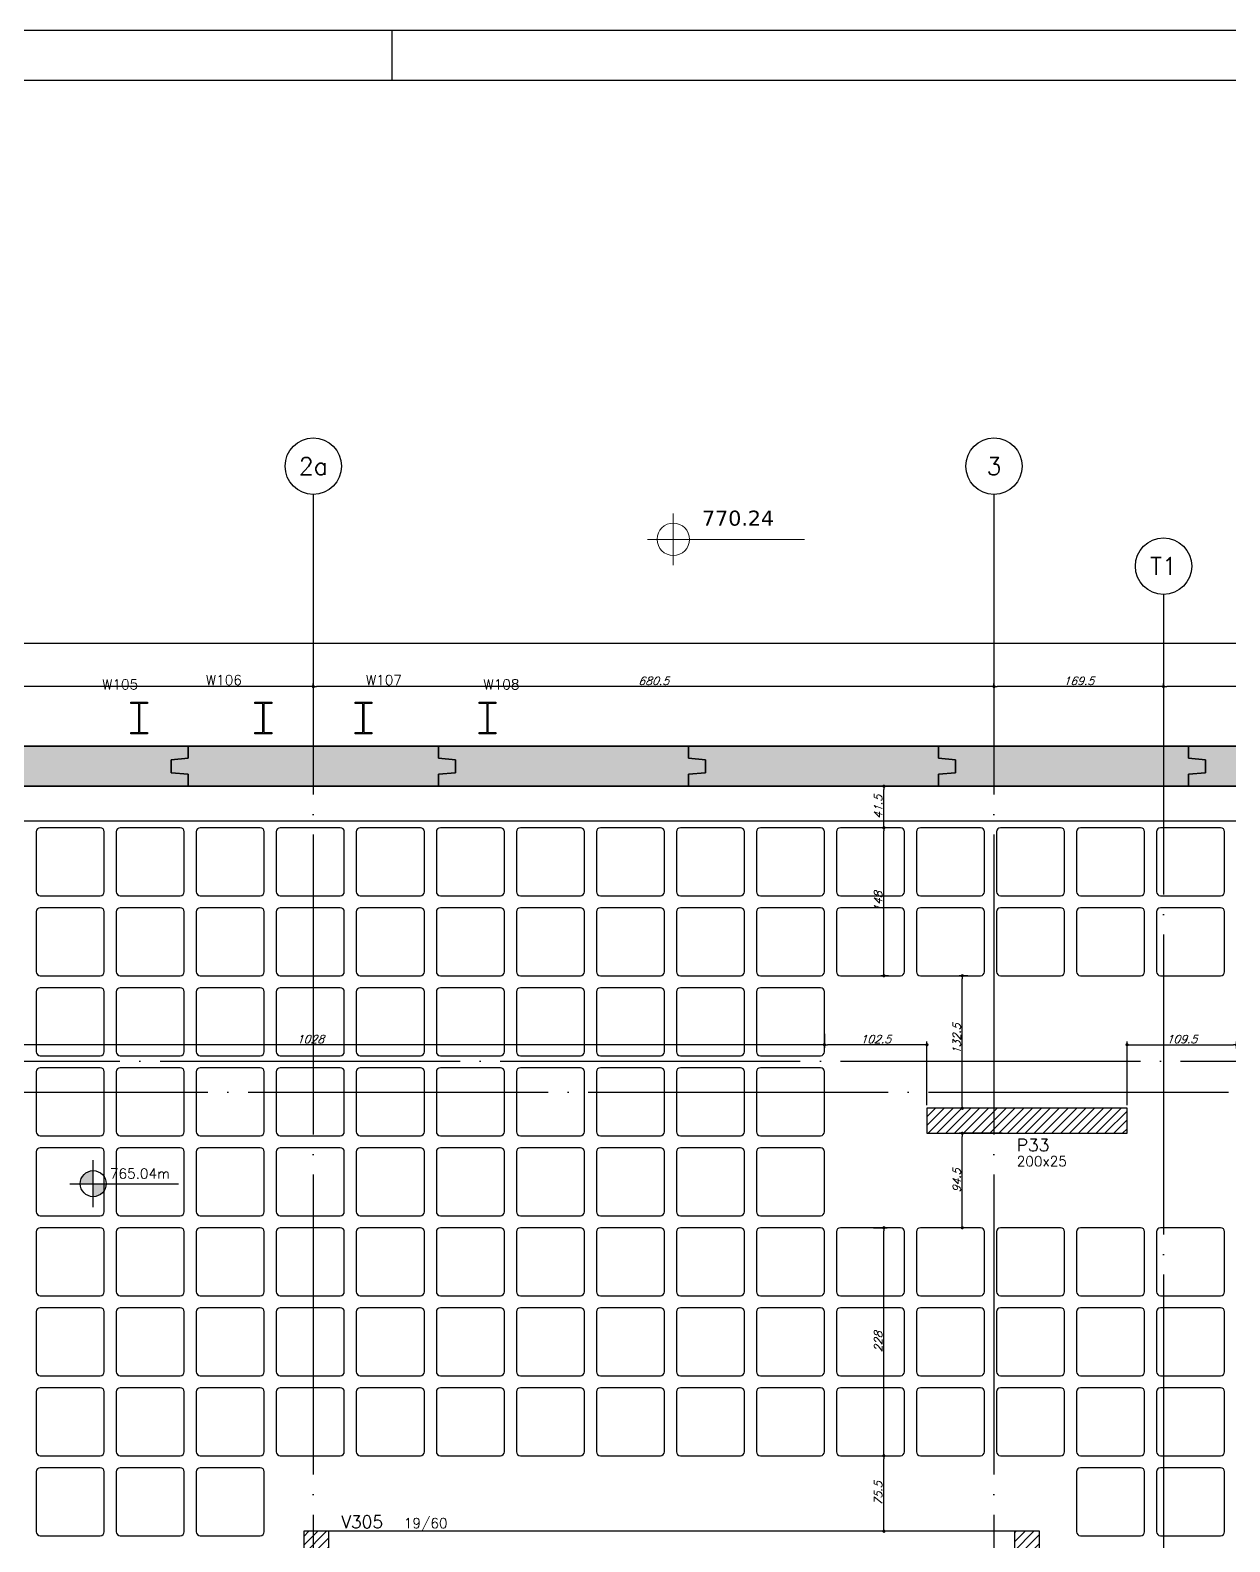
# Model space of a CAD drawing. Header units: millimetres. Extents: x -4107 to 5538, y -2094 to 2406.
# Drawn here: x -2223 to -1024, y 894 to 2406 of the extents above; entities that cross this region are included whole.
import ezdxf
from ezdxf.enums import TextEntityAlignment as Align

# ---------------------------------------------------------------- set-up
doc = ezdxf.new("R2010")
doc.units = ezdxf.units.MM
doc.header["$LTSCALE"] = 50
doc.linetypes.add('EIXO', pattern=[6.8, 6, -0.4, 0, -0.4])
for name, color, linetype in [('251', 5, 'Continuous'), ('F-COTAS', 106, 'Continuous'), ('F-CUBETA', 1, 'Continuous'), ('F-EIXO', 12, 'EIXO'), ('F-MARGEM', 1, 'Continuous'), ('F-NÍVEL-PLANTA', 2, 'Continuous'), ('F-PERFIL - W310x52', 4, 'Continuous'), ('F-PILARES-DIM', 172, 'Continuous'), ('F-PILARES-HACH', 174, 'Continuous'), ('F-PILARES-NOME', 170, 'Continuous'), ('F-PILARES-S', 170, 'Continuous'), ('F-SOLIDO-EST', 252, 'Continuous'), ('F-TEXTO', 6, 'Continuous'), ('F-VIGAS', 3, 'Continuous'), ('F-VIGAS-DIM', 2, 'Continuous'), ('F-VIGAS-NOME', 4, 'Continuous')]:
    doc.layers.add(name, color=color, linetype=linetype)
doc.layers.add('A-ANNO-NOTE', color=253, linetype='Continuous', lineweight=9)
doc.styles.add('CP-TEXT-INCL', font='simplex.shx', dxfattribs={"oblique": 20})
doc.styles.add('MCP', font='simplex.shx')
doc.styles.add('ROMANS', font='simplex.shx')
doc.styles.get("Standard").update_dxf_attribs({"font": 'txt.shx'})
doc.styles.add('Verdana_3', font='verdana.ttf', dxfattribs={"height": 20})
doc.dimstyles.new('CP-COTAS-50', dxfattribs={"dimscale": 0.64, "dimtxt": 12.5, "dimasz": 5, "dimexe": 5, "dimexo": 5, "dimgap": 2.5, "dimtad": 1, "dimdec": 1, "dimdsep": 46, "dimtxsty": 'CP-TEXT-INCL', "dimblk1": 'DOT', "dimblk2": 'DOT', "dimsah": 1, "dimcen": 9, "dimclrd": 256, "dimclre": 256, "dimclrt": 256, "dimadec": 0, "dimazin": 0, "dimtfac": 1, "dimtdec": 1, "dimtmove": 2, "dimatfit": 3, "dimldrblk": 'DOT', "dimfxl": 0, "dimtolj": 1, "dimarcsym": 0})
pattern_1 = [(45, (0, -5000), (-4.4194174, 4.4194174), [])]

# ---------------------------------------------------------------- blocks, each defined once
blk = doc.blocks.new('_VAONER063650636500869008690')
at = {"layer": '251', "color": 1}
for p, q in [((30, 34), (-30, 34)), ((-34, 30), (-34, -30)), ((34, -30), (34, 30)), ((-30, -34), (30, -34))]:
    blk.add_line(p, q, dxfattribs=at)
for centre, start, end in [((-30, 30), 90, 180), ((30, 30), 0, 90), ((-30, -30), 180, 270), ((30, -30), 270, 0)]:
    blk.add_arc(centre, 4, start, end, dxfattribs=at)
blk = doc.blocks.new('Nível - Planta')
at = {"layer": 'F-NÍVEL-PLANTA'}
h = blk.add_hatch(color=71, dxfattribs=at)
h.paths.add_polyline_path([(0, 0), (0, 0.26, 0.414214), (-0.26, 0)])
h.paths.add_polyline_path([(0.26, 0), (0, 0), (0, -0.26, 0.414214)])
for p, q in [((0, -0.469), (0, 0.469)), ((-0.469, 0), (1.704, 0))]:
    blk.add_line(p, q, dxfattribs=at)
blk.add_circle((0, 0), 0.26, dxfattribs=at)
at = {"layer": 'F-TEXTO', "color": 3, "style": 'MCP'}
blk.add_attdef('NÍVEL', (0.333, 0.102), '', height=0.2, dxfattribs=at)
blk = doc.blocks.new('*U13')
at = {"layer": 'F-EIXO'}
blk.add_line((0, 0), (7397, 0), dxfattribs=at)
at = {"layer": 'F-TEXTO', "style": 'ROMANS'}
blk.add_attdef('EIXO', text='', height=17.5, dxfattribs=at).set_placement((-28.2072, 0), align=Align.MIDDLE_CENTER)
blk = doc.blocks.new('*U19')
at = {"layer": 'F-EIXO'}
blk.add_line((0, 0), (7484.954, 0), dxfattribs=at)
at = {"layer": 'F-TEXTO', "style": 'ROMANS'}
blk.add_attdef('EIXO', text='', height=17.5, dxfattribs=at).set_placement((-28.2072, 0), align=Align.MIDDLE_CENTER)
blk = doc.blocks.new('*U22')
at = {"layer": 'F-EIXO'}
blk.add_line((0, 0), (0, -3477.9), dxfattribs=at)
at = {"layer": 'F-EIXO', "color": 2, "linetype": 'Continuous'}
blk.add_circle((0, 28.2), 28.2, dxfattribs=at)
at = {"layer": 'F-TEXTO', "style": 'ROMANS'}
blk.add_attdef('EIXO', text='', height=17.5, rotation=360, dxfattribs=at).set_placement((0, 28.2), align=Align.MIDDLE_CENTER)
blk = doc.blocks.new('*U18')
at = {"layer": 'F-EIXO'}
blk.add_line((0, 0), (7378.2, 0), dxfattribs=at)
at = {"layer": 'F-TEXTO', "style": 'ROMANS'}
blk.add_attdef('EIXO', text='', height=17.5, dxfattribs=at).set_placement((-28.2, 0), align=Align.MIDDLE_CENTER)
blk = doc.blocks.new('*U15')
at = {"layer": 'F-EIXO'}
blk.add_line((0, 0), (0, -3377.9), dxfattribs=at)
at = {"layer": 'F-EIXO', "color": 2, "linetype": 'Continuous'}
blk.add_circle((0, 28.2), 28.2, dxfattribs=at)
at = {"layer": 'F-TEXTO', "style": 'ROMANS'}
blk.add_attdef('EIXO', text='', height=17.5, rotation=360, dxfattribs=at).set_placement((0, 28.2), align=Align.MIDDLE_CENTER)
blk = doc.blocks.new('*U12')
at = {"layer": 'F-EIXO'}
blk.add_line((0, 0), (0, -3477.9), dxfattribs=at)
at = {"layer": 'F-EIXO', "color": 2, "linetype": 'Continuous'}
blk.add_circle((0, 28.2), 28.2, dxfattribs=at)
at = {"layer": 'F-TEXTO', "style": 'ROMANS'}
blk.add_attdef('EIXO', text='', height=17.5, rotation=360, dxfattribs=at).set_placement((0, 28.2), align=Align.MIDDLE_CENTER)
blk = doc.blocks.new('_DOT')
at = {"color": 0, "linetype": 'ByBlock'}
blk.add_line((-0.5, 0), (-1, 0), dxfattribs=at)
at = {"color": 0, "linetype": 'ByBlock', "const_width": 0.5}
blk.add_lwpolyline([(-0.25, 0, 1), (0.25, 0, 1)], format="xyb", close=True, dxfattribs=at)
blk = doc.blocks.new('*D64')
at = {"layer": 'DEFPOINTS', "color": 0, "linetype": 'Continuous', "transparency": 16777216}
for p in [(3284.5, 1792.6), (3284.5, 1699.5), (-3540, 1430.2)]:
    blk.add_point(p, dxfattribs=at)
at = {"layer": 'F-COTAS', "linetype": 'Continuous', "lineweight": -2, "transparency": 16777216}
for p, q in [((-3540, 1433.4), (-3540, 1795.8)), ((-3536.8, 1792.6), (3281.3, 1792.6)), ((3284.5, 1702.7), (3284.5, 1795.8))]:
    blk.add_line(p, q, dxfattribs=at)
at = {"layer": 'F-COTAS', "linetype": 'Continuous', "lineweight": -2, "transparency": 16777216, "xscale": 3.2, "yscale": 3.2, "zscale": 3.2, "rotation": 180}
blk.add_blockref('_DOT', (-3540, 1792.6), dxfattribs=at)
at = {"layer": 'F-COTAS', "linetype": 'Continuous', "lineweight": -2, "transparency": 16777216, "xscale": 3.2, "yscale": 3.2, "zscale": 3.2}
blk.add_blockref('_DOT', (3284.5, 1792.6), dxfattribs=at)
at = {"layer": 'F-COTAS', "linetype": 'Continuous', "transparency": 16777216, "insert": (-127.7, 1798.2), "char_height": 8, "attachment_point": 5, "style": 'CP-TEXT-INCL'}
blk.add_mtext('\\A1;6824.5', dxfattribs=at)
blk = doc.blocks.new('*D79')
at = {"layer": 'DEFPOINTS', "color": 0, "linetype": 'Continuous', "transparency": 16777216}
for p in [(-1090, 1749.2), (-1090, 1745.2), (-709.5, 1745.2)]:
    blk.add_point(p, dxfattribs=at)
at = {"layer": 'F-COTAS', "linetype": 'Continuous', "lineweight": -2, "transparency": 16777216}
for p, q in [((-1090, 1748.4), (-1090, 1752.4)), ((-712.7, 1749.2), (-1086.8, 1749.2)), ((-709.5, 1748.4), (-709.5, 1752.4))]:
    blk.add_line(p, q, dxfattribs=at)
at = {"layer": 'F-COTAS', "linetype": 'Continuous', "lineweight": -2, "transparency": 16777216, "xscale": 3.2, "yscale": 3.2, "zscale": 3.2, "rotation": 180}
blk.add_blockref('_DOT', (-1090, 1749.2), dxfattribs=at)
at = {"layer": 'F-COTAS', "linetype": 'Continuous', "lineweight": -2, "transparency": 16777216, "xscale": 3.2, "yscale": 3.2, "zscale": 3.2}
blk.add_blockref('_DOT', (-709.5, 1749.2), dxfattribs=at)
at = {"layer": 'F-COTAS', "linetype": 'Continuous', "transparency": 16777216, "insert": (-899.8, 1754.8), "char_height": 8, "attachment_point": 5, "style": 'CP-TEXT-INCL'}
blk.add_mtext('\\A1;380.5', dxfattribs=at)
blk = doc.blocks.new('*D80')
at = {"layer": 'DEFPOINTS', "color": 0, "linetype": 'Continuous', "transparency": 16777216}
for p in [(-1259.5, 1749.2), (-1259.5, 1745.2), (-1090, 1745.2)]:
    blk.add_point(p, dxfattribs=at)
at = {"layer": 'F-COTAS', "linetype": 'Continuous', "lineweight": -2, "transparency": 16777216}
for p, q in [((-1259.5, 1748.4), (-1259.5, 1752.4)), ((-1093.2, 1749.2), (-1256.3, 1749.2)), ((-1090, 1748.4), (-1090, 1752.4))]:
    blk.add_line(p, q, dxfattribs=at)
at = {"layer": 'F-COTAS', "linetype": 'Continuous', "lineweight": -2, "transparency": 16777216, "xscale": 3.2, "yscale": 3.2, "zscale": 3.2, "rotation": 180}
blk.add_blockref('_DOT', (-1259.5, 1749.2), dxfattribs=at)
at = {"layer": 'F-COTAS', "linetype": 'Continuous', "lineweight": -2, "transparency": 16777216, "xscale": 3.2, "yscale": 3.2, "zscale": 3.2}
blk.add_blockref('_DOT', (-1090, 1749.2), dxfattribs=at)
at = {"layer": 'F-COTAS', "linetype": 'Continuous', "transparency": 16777216, "insert": (-1174.8, 1754.8), "char_height": 8, "attachment_point": 5, "style": 'CP-TEXT-INCL'}
blk.add_mtext('\\A1;169.5', dxfattribs=at)
blk = doc.blocks.new('*D81')
at = {"layer": 'DEFPOINTS', "color": 0, "linetype": 'Continuous', "transparency": 16777216}
for p in [(-1940, 1749.2), (-1940, 1745.2), (-1259.5, 1745.2)]:
    blk.add_point(p, dxfattribs=at)
at = {"layer": 'F-COTAS', "linetype": 'Continuous', "lineweight": -2, "transparency": 16777216}
for p, q in [((-1940, 1748.4), (-1940, 1752.4)), ((-1262.7, 1749.2), (-1936.8, 1749.2)), ((-1259.5, 1748.4), (-1259.5, 1752.4))]:
    blk.add_line(p, q, dxfattribs=at)
at = {"layer": 'F-COTAS', "linetype": 'Continuous', "lineweight": -2, "transparency": 16777216, "xscale": 3.2, "yscale": 3.2, "zscale": 3.2, "rotation": 180}
blk.add_blockref('_DOT', (-1940, 1749.2), dxfattribs=at)
at = {"layer": 'F-COTAS', "linetype": 'Continuous', "lineweight": -2, "transparency": 16777216, "xscale": 3.2, "yscale": 3.2, "zscale": 3.2}
blk.add_blockref('_DOT', (-1259.5, 1749.2), dxfattribs=at)
at = {"layer": 'F-COTAS', "linetype": 'Continuous', "transparency": 16777216, "insert": (-1599.8, 1754.8), "char_height": 8, "attachment_point": 5, "style": 'CP-TEXT-INCL'}
blk.add_mtext('\\A1;680.5', dxfattribs=at)
blk = doc.blocks.new('*D82')
at = {"layer": 'DEFPOINTS', "color": 0, "linetype": 'Continuous', "transparency": 16777216}
for p in [(-2620, 1749.2), (-2620, 1745.2), (-1940, 1745.2)]:
    blk.add_point(p, dxfattribs=at)
at = {"layer": 'F-COTAS', "linetype": 'Continuous', "lineweight": -2, "transparency": 16777216}
for p, q in [((-2620, 1748.4), (-2620, 1752.4)), ((-1943.2, 1749.2), (-2616.8, 1749.2)), ((-1940, 1748.4), (-1940, 1752.4))]:
    blk.add_line(p, q, dxfattribs=at)
at = {"layer": 'F-COTAS', "linetype": 'Continuous', "lineweight": -2, "transparency": 16777216, "xscale": 3.2, "yscale": 3.2, "zscale": 3.2, "rotation": 180}
blk.add_blockref('_DOT', (-2620, 1749.2), dxfattribs=at)
at = {"layer": 'F-COTAS', "linetype": 'Continuous', "lineweight": -2, "transparency": 16777216, "xscale": 3.2, "yscale": 3.2, "zscale": 3.2}
blk.add_blockref('_DOT', (-1940, 1749.2), dxfattribs=at)
at = {"layer": 'F-COTAS', "linetype": 'Continuous', "transparency": 16777216, "insert": (-2280, 1754.8), "char_height": 8, "attachment_point": 5, "style": 'CP-TEXT-INCL'}
blk.add_mtext('\\A1;680', dxfattribs=at)
blk = doc.blocks.new('A0-4L_900')
at = {"layer": 'F-MARGEM', "color": 2}
blk.add_line((44.9, 90), (44.9, 89), dxfattribs=at)
blk.add_lwpolyline([(0, 0), (0, 90), (192.9, 90), (192.9, 0)], close=True, dxfattribs=at)
at = {"layer": 'F-MARGEM', "color": 7}
blk.add_lwpolyline([(2.5, 89), (191.9, 89), (191.9, 1), (2.5, 1)], close=True, dxfattribs=at)
blk = doc.blocks.new('*D196')
at = {"layer": 'DEFPOINTS', "color": 0, "transparency": 16777216}
for p in [(-1369.6, 980), (-1369.6, 980), (-1369.6, 904.5)]:
    blk.add_point(p, dxfattribs=at)
at = {"layer": 'F-COTAS', "lineweight": -2, "transparency": 16777216}
blk.add_line((-1369.6, 907.7), (-1369.6, 976.8), dxfattribs=at)
at = {"layer": 'F-COTAS', "lineweight": -2, "transparency": 16777216, "xscale": 3.2, "yscale": 3.2, "zscale": 3.2}
for p, rotation in [((-1369.6, 980), 90), ((-1369.6, 904.5), 270)]:
    blk.add_blockref('_DOT', p, dxfattribs=dict(at, rotation=rotation))
at = {"layer": 'F-COTAS', "transparency": 16777216, "insert": (-1375.2, 942.3), "char_height": 8, "attachment_point": 5, "rotation": 90, "style": 'CP-TEXT-INCL'}
blk.add_mtext('\\A1;75.5', dxfattribs=at)
blk = doc.blocks.new('*D197')
at = {"layer": 'DEFPOINTS', "color": 0, "transparency": 16777216}
for p in [(-1383, 1208), (-1369.6, 1208), (-1383, 980)]:
    blk.add_point(p, dxfattribs=at)
at = {"layer": 'F-COTAS', "lineweight": -2, "transparency": 16777216}
for p, q in [((-1379.8, 1208), (-1366.4, 1208)), ((-1369.6, 983.2), (-1369.6, 1204.8)), ((-1379.8, 980), (-1366.4, 980))]:
    blk.add_line(p, q, dxfattribs=at)
at = {"layer": 'F-COTAS', "lineweight": -2, "transparency": 16777216, "xscale": 3.2, "yscale": 3.2, "zscale": 3.2}
for p, rotation in [((-1369.6, 1208), 90), ((-1369.6, 980), 270)]:
    blk.add_blockref('_DOT', p, dxfattribs=dict(at, rotation=rotation))
at = {"layer": 'F-COTAS', "transparency": 16777216, "insert": (-1375.2, 1094), "char_height": 8, "attachment_point": 5, "rotation": 90, "style": 'CP-TEXT-INCL'}
blk.add_mtext('\\A1;228', dxfattribs=at)
blk = doc.blocks.new('*D198')
at = {"layer": 'DEFPOINTS', "color": 0, "transparency": 16777216}
for p in [(-1291.2, 1302.5), (-1248.1, 1302.5), (-1284, 1208)]:
    blk.add_point(p, dxfattribs=at)
at = {"layer": 'F-COTAS', "lineweight": -2, "transparency": 16777216}
for p, q in [((-1251.3, 1302.5), (-1294.4, 1302.5)), ((-1291.2, 1211.2), (-1291.2, 1299.3)), ((-1287.2, 1208), (-1294.4, 1208))]:
    blk.add_line(p, q, dxfattribs=at)
at = {"layer": 'F-COTAS', "lineweight": -2, "transparency": 16777216, "xscale": 3.2, "yscale": 3.2, "zscale": 3.2}
for p, rotation in [((-1291.2, 1302.5), 90), ((-1291.2, 1208), 270)]:
    blk.add_blockref('_DOT', p, dxfattribs=dict(at, rotation=rotation))
at = {"layer": 'F-COTAS', "transparency": 16777216, "insert": (-1296.8, 1255.2), "char_height": 8, "attachment_point": 5, "rotation": 90, "style": 'CP-TEXT-INCL'}
blk.add_mtext('\\A1;94.5', dxfattribs=at)
blk = doc.blocks.new('*D199')
at = {"layer": 'DEFPOINTS', "color": 0, "transparency": 16777216}
for p in [(-1291.2, 1460), (-1282.6, 1460), (-1248.1, 1327.5)]:
    blk.add_point(p, dxfattribs=at)
at = {"layer": 'F-COTAS', "lineweight": -2, "transparency": 16777216}
for p, q in [((-1285.8, 1460), (-1294.4, 1460)), ((-1291.2, 1330.7), (-1291.2, 1456.8)), ((-1251.3, 1327.5), (-1294.4, 1327.5))]:
    blk.add_line(p, q, dxfattribs=at)
at = {"layer": 'F-COTAS', "lineweight": -2, "transparency": 16777216, "xscale": 3.2, "yscale": 3.2, "zscale": 3.2}
for p, rotation in [((-1291.2, 1460), 90), ((-1291.2, 1327.5), 270)]:
    blk.add_blockref('_DOT', p, dxfattribs=dict(at, rotation=rotation))
at = {"layer": 'F-COTAS', "transparency": 16777216, "insert": (-1296.8, 1396.8), "char_height": 8, "attachment_point": 5, "rotation": 90, "style": 'CP-TEXT-INCL'}
blk.add_mtext('\\A1;132.5', dxfattribs=at)
blk = doc.blocks.new('*D200')
at = {"layer": 'DEFPOINTS', "color": 0, "transparency": 16777216}
for p in [(-1369.6, 1608), (-1361.7, 1608), (-1361.7, 1460)]:
    blk.add_point(p, dxfattribs=at)
at = {"layer": 'F-COTAS', "lineweight": -2, "transparency": 16777216}
for p, q in [((-1364.9, 1608), (-1372.8, 1608)), ((-1369.6, 1463.2), (-1369.6, 1604.8)), ((-1364.9, 1460), (-1372.8, 1460))]:
    blk.add_line(p, q, dxfattribs=at)
at = {"layer": 'F-COTAS', "lineweight": -2, "transparency": 16777216, "xscale": 3.2, "yscale": 3.2, "zscale": 3.2}
for p, rotation in [((-1369.6, 1608), 90), ((-1369.6, 1460), 270)]:
    blk.add_blockref('_DOT', p, dxfattribs=dict(at, rotation=rotation))
at = {"layer": 'F-COTAS', "transparency": 16777216, "insert": (-1375.2, 1534), "char_height": 8, "attachment_point": 5, "rotation": 90, "style": 'CP-TEXT-INCL'}
blk.add_mtext('\\A1;148', dxfattribs=at)
blk = doc.blocks.new('*D201')
at = {"layer": 'DEFPOINTS', "color": 0, "transparency": 16777216}
for p in [(-1369.6, 1649.5), (-1360.6, 1649.5), (-1360.6, 1608)]:
    blk.add_point(p, dxfattribs=at)
at = {"layer": 'F-COTAS', "lineweight": -2, "transparency": 16777216}
for p, q in [((-1363.8, 1649.5), (-1372.8, 1649.5)), ((-1369.6, 1611.2), (-1369.6, 1646.3)), ((-1363.8, 1608), (-1372.8, 1608))]:
    blk.add_line(p, q, dxfattribs=at)
at = {"layer": 'F-COTAS', "lineweight": -2, "transparency": 16777216, "xscale": 3.2, "yscale": 3.2, "zscale": 3.2}
for p, rotation in [((-1369.6, 1649.5), 90), ((-1369.6, 1608), 270)]:
    blk.add_blockref('_DOT', p, dxfattribs=dict(at, rotation=rotation))
at = {"layer": 'F-COTAS', "transparency": 16777216, "insert": (-1375.2, 1628.7), "char_height": 8, "attachment_point": 5, "rotation": 90, "style": 'CP-TEXT-INCL'}
blk.add_mtext('\\A1;41.5', dxfattribs=at)
blk = doc.blocks.new('*D287')
at = {"layer": 'DEFPOINTS', "color": 0, "transparency": 16777216}
for p in [(-1017, 1391), (-1017, 1384), (-1126.5, 1327.5)]:
    blk.add_point(p, dxfattribs=at)
at = {"layer": 'F-COTAS', "lineweight": -2, "transparency": 16777216}
for p, q in [((-1126.5, 1330.7), (-1126.5, 1394.2)), ((-1123.3, 1391), (-1020.2, 1391)), ((-1017, 1387.2), (-1017, 1394.2))]:
    blk.add_line(p, q, dxfattribs=at)
at = {"layer": 'F-COTAS', "lineweight": -2, "transparency": 16777216, "xscale": 3.2, "yscale": 3.2, "zscale": 3.2, "rotation": 180}
blk.add_blockref('_DOT', (-1126.5, 1391), dxfattribs=at)
at = {"layer": 'F-COTAS', "lineweight": -2, "transparency": 16777216, "xscale": 3.2, "yscale": 3.2, "zscale": 3.2}
blk.add_blockref('_DOT', (-1017, 1391), dxfattribs=at)
at = {"layer": 'F-COTAS', "transparency": 16777216, "insert": (-1071.8, 1396.6), "char_height": 8, "attachment_point": 5, "style": 'CP-TEXT-INCL'}
blk.add_mtext('\\A1;109.5', dxfattribs=at)
blk = doc.blocks.new('*D288')
at = {"layer": 'DEFPOINTS', "color": 0, "transparency": 16777216}
for p in [(-1429, 1391), (-1429, 1384), (-1326.5, 1327.5)]:
    blk.add_point(p, dxfattribs=at)
at = {"layer": 'F-COTAS', "lineweight": -2, "transparency": 16777216}
for p, q in [((-1429, 1387.2), (-1429, 1394.2)), ((-1329.7, 1391), (-1425.8, 1391)), ((-1326.5, 1330.7), (-1326.5, 1394.2))]:
    blk.add_line(p, q, dxfattribs=at)
at = {"layer": 'F-COTAS', "lineweight": -2, "transparency": 16777216, "xscale": 3.2, "yscale": 3.2, "zscale": 3.2, "rotation": 180}
blk.add_blockref('_DOT', (-1429, 1391), dxfattribs=at)
at = {"layer": 'F-COTAS', "lineweight": -2, "transparency": 16777216, "xscale": 3.2, "yscale": 3.2, "zscale": 3.2}
blk.add_blockref('_DOT', (-1326.5, 1391), dxfattribs=at)
at = {"layer": 'F-COTAS', "transparency": 16777216, "insert": (-1377.8, 1396.6), "char_height": 8, "attachment_point": 5, "style": 'CP-TEXT-INCL'}
blk.add_mtext('\\A1;102.5', dxfattribs=at)
blk = doc.blocks.new('*D289')
at = {"layer": 'DEFPOINTS', "color": 0, "transparency": 16777216}
for p in [(-2457, 1405.1), (-2457, 1391), (-1429, 1405.1)]:
    blk.add_point(p, dxfattribs=at)
at = {"layer": 'F-COTAS', "lineweight": -2, "transparency": 16777216}
for p, q in [((-2457, 1401.9), (-2457, 1387.8)), ((-1432.2, 1391), (-2453.8, 1391)), ((-1429, 1401.9), (-1429, 1387.8))]:
    blk.add_line(p, q, dxfattribs=at)
at = {"layer": 'F-COTAS', "lineweight": -2, "transparency": 16777216, "xscale": 3.2, "yscale": 3.2, "zscale": 3.2, "rotation": 180}
blk.add_blockref('_DOT', (-2457, 1391), dxfattribs=at)
at = {"layer": 'F-COTAS', "lineweight": -2, "transparency": 16777216, "xscale": 3.2, "yscale": 3.2, "zscale": 3.2}
blk.add_blockref('_DOT', (-1429, 1391), dxfattribs=at)
at = {"layer": 'F-COTAS', "transparency": 16777216, "insert": (-1943, 1396.6), "char_height": 8, "attachment_point": 5, "style": 'CP-TEXT-INCL'}
blk.add_mtext('\\A1;1028', dxfattribs=at)
blk = doc.blocks.new('LGN-COTA - LGN-COTA-475391-Térreo')
at = {"layer": 'A-ANNO-NOTE'}
for p, q in [((-0.009, -0.238), (-0.009, 0.28)), ((-0.268, 0.021), (1.302, 0.021))]:
    blk.add_line(p, q, dxfattribs=at)
for centre, start, end in [((-0.009, 0.022), 90, 180), ((-0.009, 0.021), 360, 90), ((-0.009, 0.021), 180, 270), ((-0.009, 0.021), 270, 0)]:
    blk.add_arc(centre, 0.162, start, end, dxfattribs=at)
blk = doc.blocks.new('zw$7512')
at = {"layer": 'A-ANNO-NOTE', "xscale": 100, "yscale": 100, "zscale": 100}
blk.add_blockref('LGN-COTA - LGN-COTA-475391-Térreo', (-1379.7, 1680.3), dxfattribs=at)
at = {"layer": 'A-ANNO-NOTE', "style": 'Verdana_3'}
blk.add_text('770.24', height=15, dxfattribs=at).set_placement((-1351.9, 1696.1))
blk = doc.blocks.new('A$C44D756D9')
at = {"layer": 'F-PERFIL - W310x52'}
for points in [[(1202.6, 244.2), (1219.2, 244.2), (1219.2, 242.9), (1211.3, 242.9), (1211.3, 213.8), (1219.2, 213.8), (1219.2, 212.4), (1202.6, 212.4), (1202.6, 213.8), (1210.5, 213.8), (1210.5, 242.9), (1202.6, 242.9)], [(1343.4, 212.4), (1326.7, 212.4), (1326.7, 213.8), (1334.6, 213.8), (1334.6, 242.9), (1326.7, 242.9), (1326.7, 244.2), (1343.4, 244.2), (1343.4, 242.9), (1335.4, 242.9), (1335.4, 213.8), (1343.4, 213.8)], [(1443.4, 212.4), (1426.7, 212.4), (1426.7, 213.8), (1434.6, 213.8), (1434.6, 242.9), (1426.7, 242.9), (1426.7, 244.2), (1443.4, 244.2), (1443.4, 242.9), (1435.4, 242.9), (1435.4, 213.8), (1443.4, 213.8)], [(1550.8, 244.2), (1567.5, 244.2), (1567.5, 242.9), (1559.5, 242.9), (1559.5, 213.8), (1567.5, 213.8), (1567.5, 212.4), (1550.8, 212.4), (1550.8, 213.8), (1558.7, 213.8), (1558.7, 242.9), (1550.8, 242.9)]]:
    blk.add_lwpolyline(points, close=True, dxfattribs=at)
at = {"layer": 'F-PILARES-NOME'}
for s, p in [('W105', (1173.9, 256.9)), ('W106', (1277.6, 261.2)), ('W107', (1437.6, 261.2)), ('W108', (1555.1, 256.9))]:
    blk.add_text(s, height=10, dxfattribs=at).set_placement(p)

msp = doc.modelspace()

# ---------------------------------------------------------------- hatches: boundary and pattern name
at = {"layer": 'F-PILARES-HACH', "linetype": 'Continuous'}
h = msp.add_hatch(dxfattribs=at)
h.set_pattern_fill('ANSI31', color=256, scale=50, style=0)
h.set_pattern_definition(pattern_1)
h.paths.add_polyline_path([(-1326.5, 1302.5), (-1126.5, 1302.5), (-1126.5, 1327.5), (-1326.5, 1327.5)], flags=16)
h = msp.add_hatch(dxfattribs=at)
h.set_pattern_fill('ANSI31', color=256, scale=50, style=0)
h.set_pattern_definition(pattern_1)
h.paths.add_polyline_path([(-1949.5, 606.5), (-1924.5, 606.5), (-1924.5, 904.5), (-1949.5, 904.5)], flags=16)
h = msp.add_hatch(dxfattribs=at)
h.set_pattern_fill('ANSI31', color=256, scale=50, style=0)
h.set_pattern_definition(pattern_1)
h.paths.add_polyline_path([(-1239, 606.5), (-1214, 606.5), (-1214, 904.5), (-1239, 904.5)], flags=16)
at = {"layer": 'F-SOLIDO-EST'}
h = msp.add_hatch(color=256, dxfattribs=at)
h.dxf.hatch_style = 1
h.paths.add_polyline_path([(-2082, 1676), (-2065, 1677.5), (-2065, 1689.5), (-2540, 1689.5), (-2540, 1677.5), (-2557, 1676), (-2557, 1663), (-2540, 1661.5), (-2540, 1649.5), (-2065, 1649.5), (-2065, 1661.5), (-2082, 1663)])
h = msp.add_hatch(color=256, dxfattribs=at)
h.dxf.hatch_style = 1
h.paths.add_polyline_path([(-1798, 1676), (-1815, 1677.5), (-1815, 1689.5), (-2065, 1689.5), (-2065, 1677.5), (-2082, 1676), (-2082, 1663), (-2065, 1661.5), (-2065, 1649.5), (-1815, 1649.5), (-1815, 1661.5), (-1798, 1663)])
h = msp.add_hatch(color=256, dxfattribs=at)
h.dxf.hatch_style = 1
h.paths.add_polyline_path([(-1548, 1676), (-1565, 1677.5), (-1565, 1689.5), (-1815, 1689.5), (-1815, 1677.5), (-1798, 1676), (-1798, 1663), (-1815, 1661.5), (-1815, 1649.5), (-1565, 1649.5), (-1565, 1661.5), (-1548, 1663)])
h = msp.add_hatch(color=256, dxfattribs=at)
h.dxf.hatch_style = 1
h.paths.add_polyline_path([(-1298, 1676), (-1315, 1677.5), (-1315, 1689.5), (-1565, 1689.5), (-1565, 1677.5), (-1548, 1676), (-1548, 1663), (-1565, 1661.5), (-1565, 1649.5), (-1315, 1649.5), (-1315, 1661.5), (-1298, 1663)])
h = msp.add_hatch(color=256, dxfattribs=at)
h.dxf.hatch_style = 1
h.paths.add_polyline_path([(-1048, 1676), (-1065, 1677.5), (-1065, 1689.5), (-1315, 1689.5), (-1315, 1677.5), (-1298, 1676), (-1298, 1663), (-1315, 1661.5), (-1315, 1649.5), (-1065, 1649.5), (-1065, 1661.5), (-1048, 1663)])
h = msp.add_hatch(color=256, dxfattribs=at)
h.dxf.hatch_style = 1
h.paths.add_polyline_path([(-832, 1676), (-815, 1677.5), (-815, 1689.5), (-1065, 1689.5), (-1065, 1677.5), (-1048, 1676), (-1048, 1663), (-1065, 1661.5), (-1065, 1649.5), (-815, 1649.5), (-815, 1661.5), (-832, 1663)])

# ---------------------------------------------------------------- linework, layer by layer
at = {"layer": 'F-EIXO'}
msp.add_line((-3621.135, 1615), (3550.572, 1615), dxfattribs=at)
at = {"layer": 'F-PILARES-S', "linetype": 'Continuous'}
for points in [[(-1326.5, 1302.5), (-1126.5, 1302.5), (-1126.5, 1327.5), (-1326.5, 1327.5), (-1326.5, 1302.5)], [(-1949.5, 606.5), (-1924.5, 606.5), (-1924.5, 904.5), (-1949.5, 904.5), (-1949.5, 606.5)], [(-1239, 606.5), (-1214, 606.5), (-1214, 904.5), (-1239, 904.5), (-1239, 606.5)]]:
    msp.add_lwpolyline(points, dxfattribs=at)
at = {"layer": 'F-VIGAS'}
for p, q in [((-2065, 1689.5), (-2540, 1689.5)), ((-2540, 1689.5), (-2065, 1689.5)), ((-1815, 1689.5), (-2065, 1689.5)), ((-2065, 1689.5), (-2065, 1677.5)), ((-2065, 1677.5), (-2065, 1689.5)), ((-2065, 1689.5), (-1815, 1689.5)), ((-2065, 1677.5), (-2065, 1689.5)), ((-2065, 1689.5), (-2065, 1677.5)), ((-1815, 1677.5), (-1815, 1689.5)), ((-1815, 1689.5), (-1815, 1677.5)), ((-1565, 1689.5), (-1815, 1689.5)), ((-1815, 1689.5), (-1815, 1677.5)), ((-1815, 1677.5), (-1815, 1689.5)), ((-1815, 1689.5), (-1565, 1689.5)), ((-1565, 1677.5), (-1565, 1689.5)), ((-1565, 1689.5), (-1565, 1677.5)), ((-1315, 1689.5), (-1565, 1689.5)), ((-1565, 1689.5), (-1565, 1677.5)), ((-1565, 1677.5), (-1565, 1689.5)), ((-1565, 1689.5), (-1315, 1689.5)), ((-1315, 1677.5), (-1315, 1689.5)), ((-1315, 1689.5), (-1315, 1677.5)), ((-1065, 1689.5), (-1315, 1689.5)), ((-1315, 1689.5), (-1315, 1677.5)), ((-1315, 1677.5), (-1315, 1689.5)), ((-1315, 1689.5), (-1065, 1689.5)), ((-1065, 1677.5), (-1065, 1689.5)), ((-1065, 1689.5), (-1065, 1677.5)), ((-815, 1689.5), (-1065, 1689.5)), ((-1065, 1689.5), (-1065, 1677.5)), ((-1065, 1677.5), (-1065, 1689.5)), ((-1065, 1689.5), (-815, 1689.5)), ((-2065, 1677.5), (-2082, 1676)), ((-2082, 1676), (-2065, 1677.5)), ((-2082, 1676), (-2065, 1677.5)), ((-2065, 1677.5), (-2082, 1676)), ((-2082, 1676), (-2082, 1663)), ((-2082, 1663), (-2082, 1676)), ((-2082, 1663), (-2082, 1676)), ((-2082, 1676), (-2082, 1663)), ((-2082, 1663), (-2065, 1661.5)), ((-2065, 1661.5), (-2082, 1663)), ((-2065, 1661.5), (-2082, 1663)), ((-2082, 1663), (-2065, 1661.5)), ((-1798, 1676), (-1815, 1677.5)), ((-1815, 1677.5), (-1798, 1676)), ((-1815, 1677.5), (-1798, 1676)), ((-1798, 1676), (-1815, 1677.5)), ((-1815, 1661.5), (-1798, 1663)), ((-1798, 1663), (-1815, 1661.5)), ((-1798, 1663), (-1815, 1661.5)), ((-1815, 1661.5), (-1798, 1663)), ((-1798, 1663), (-1798, 1676)), ((-1798, 1676), (-1798, 1663)), ((-1798, 1676), (-1798, 1663)), ((-1798, 1663), (-1798, 1676)), ((-1548, 1676), (-1565, 1677.5)), ((-1565, 1677.5), (-1548, 1676)), ((-1565, 1677.5), (-1548, 1676)), ((-1548, 1676), (-1565, 1677.5)), ((-1565, 1661.5), (-1548, 1663)), ((-1548, 1663), (-1565, 1661.5)), ((-1548, 1663), (-1565, 1661.5)), ((-1565, 1661.5), (-1548, 1663)), ((-1548, 1663), (-1548, 1676)), ((-1548, 1676), (-1548, 1663)), ((-1548, 1676), (-1548, 1663)), ((-1548, 1663), (-1548, 1676)), ((-1298, 1676), (-1315, 1677.5)), ((-1315, 1677.5), (-1298, 1676)), ((-1315, 1677.5), (-1298, 1676)), ((-1298, 1676), (-1315, 1677.5)), ((-1315, 1661.5), (-1298, 1663)), ((-1298, 1663), (-1315, 1661.5)), ((-1298, 1663), (-1315, 1661.5)), ((-1315, 1661.5), (-1298, 1663)), ((-1298, 1663), (-1298, 1676)), ((-1298, 1676), (-1298, 1663)), ((-1298, 1676), (-1298, 1663)), ((-1298, 1663), (-1298, 1676)), ((-1048, 1676), (-1065, 1677.5)), ((-1065, 1677.5), (-1048, 1676)), ((-1065, 1677.5), (-1048, 1676)), ((-1048, 1676), (-1065, 1677.5)), ((-1065, 1661.5), (-1048, 1663)), ((-1048, 1663), (-1065, 1661.5)), ((-1048, 1663), (-1065, 1661.5)), ((-1065, 1661.5), (-1048, 1663)), ((-1048, 1663), (-1048, 1676)), ((-1048, 1676), (-1048, 1663)), ((-1048, 1676), (-1048, 1663)), ((-1048, 1663), (-1048, 1676)), ((-2540, 1649.5), (-2065, 1649.5)), ((-2065, 1649.5), (-2540, 1649.5)), ((-2065, 1661.5), (-2065, 1649.5)), ((-2065, 1649.5), (-2065, 1661.5)), ((-2065, 1649.5), (-2065, 1661.5)), ((-2065, 1661.5), (-2065, 1649.5)), ((-2065, 1649.5), (-1815, 1649.5)), ((-1815, 1649.5), (-2065, 1649.5)), ((-1815, 1649.5), (-1815, 1661.5)), ((-1815, 1661.5), (-1815, 1649.5)), ((-1815, 1661.5), (-1815, 1649.5)), ((-1815, 1649.5), (-1815, 1661.5)), ((-1815, 1649.5), (-1565, 1649.5)), ((-1565, 1649.5), (-1815, 1649.5)), ((-1565, 1649.5), (-1565, 1661.5)), ((-1565, 1661.5), (-1565, 1649.5)), ((-1565, 1661.5), (-1565, 1649.5)), ((-1565, 1649.5), (-1565, 1661.5)), ((-1565, 1649.5), (-1315, 1649.5)), ((-1315, 1649.5), (-1565, 1649.5)), ((-1315, 1649.5), (-1315, 1661.5)), ((-1315, 1661.5), (-1315, 1649.5)), ((-1315, 1661.5), (-1315, 1649.5)), ((-1315, 1649.5), (-1315, 1661.5)), ((-1315, 1649.5), (-1065, 1649.5)), ((-1065, 1649.5), (-1315, 1649.5)), ((-1065, 1649.5), (-1065, 1661.5)), ((-1065, 1661.5), (-1065, 1649.5)), ((-1065, 1661.5), (-1065, 1649.5)), ((-1065, 1649.5), (-1065, 1661.5)), ((-1065, 1649.5), (-815, 1649.5)), ((-815, 1649.5), (-1065, 1649.5))]:
    msp.add_line(p, q, dxfattribs=at)
msp.add_lwpolyline([(-1239, 904.5), (-1924.5, 904.5)], dxfattribs=at)

# ---------------------------------------------------------------- block references
at = {"layer": 'A-ANNO-NOTE', "linetype": 'Continuous'}
msp.add_blockref('zw$7512', (-199.5, 214), dxfattribs=at)
at = {"layer": 'F-CUBETA'}
for p in [(-2183, 1574), (-2103, 1574), (-2023, 1574), (-1943, 1574), (-1863, 1574), (-1783, 1574), (-1703, 1574), (-1623, 1574), (-1543, 1574), (-1463, 1574), (-1383, 1574), (-1303, 1574), (-1223, 1574), (-1143, 1574), (-1063, 1574), (-2183, 1494), (-2103, 1494), (-2023, 1494), (-1943, 1494), (-1863, 1494), (-1783, 1494), (-1703, 1494), (-1623, 1494), (-1543, 1494), (-1463, 1494), (-1383, 1494), (-1303, 1494), (-1223, 1494), (-1143, 1494), (-1063, 1494), (-2183, 1414), (-2103, 1414), (-2023, 1414), (-1943, 1414), (-1863, 1414), (-1783, 1414), (-1703, 1414), (-1623, 1414), (-1543, 1414), (-1463, 1414), (-2183, 1334), (-2103, 1334), (-2023, 1334), (-1943, 1334), (-1863, 1334), (-1783, 1334), (-1703, 1334), (-1623, 1334), (-1543, 1334), (-1463, 1334), (-2183, 1254), (-2103, 1254), (-2023, 1254), (-1943, 1254), (-1863, 1254), (-1783, 1254), (-1703, 1254), (-1623, 1254), (-1543, 1254), (-1463, 1254), (-2183, 1174), (-2103, 1174), (-2023, 1174), (-1943, 1174), (-1863, 1174), (-1783, 1174), (-1703, 1174), (-1623, 1174), (-1543, 1174), (-1463, 1174), (-1383, 1174), (-1303, 1174), (-1223, 1174), (-1143, 1174), (-1063, 1174), (-2183, 1094), (-2103, 1094), (-2023, 1094), (-1943, 1094), (-1863, 1094), (-1783, 1094), (-1703, 1094), (-1623, 1094), (-1543, 1094), (-1463, 1094), (-1383, 1094), (-1303, 1094), (-1223, 1094), (-1143, 1094), (-1063, 1094), (-2183, 1014), (-2103, 1014), (-2023, 1014), (-1943, 1014), (-1863, 1014), (-1783, 1014), (-1703, 1014), (-1623, 1014), (-1543, 1014), (-1463, 1014), (-1383, 1014), (-1303, 1014), (-1223, 1014), (-1143, 1014), (-1063, 1014), (-2183, 934), (-2103, 934), (-2023, 934), (-1143, 934), (-1063, 934)]:
    msp.add_blockref('_VAONER063650636500869008690', p, dxfattribs=at)
at = {"layer": 'F-EIXO', "linetype": 'Continuous'}
for name, p, values in [('*U22', (-1940, 1941.357), {'EIXO': '2a'}), ('*U12', (-1259.5, 1941.357), {'EIXO': '3'}), ('*U15', (-1090, 1841.357), {'EIXO': 'T1'})]:
    msp.add_blockref(name, p, dxfattribs=at).add_auto_attribs(values)
for name, p in [('*U18', (-3705.761, 1615)), ('*U19', (-3793.715, 1374.5)), ('*U13', (-3705.761, 1343.5))]:
    msp.add_blockref(name, p, dxfattribs=at)
at = {"layer": 'F-MARGEM', "linetype": 'Continuous', "xscale": 50, "yscale": 50, "zscale": 50}
msp.add_blockref('A0-4L_900', (-4106.604, -2094.493), dxfattribs=at)
at = {"layer": 'F-NÍVEL-PLANTA', "linetype": 'Continuous', "xscale": 50, "yscale": 50, "zscale": 50}
msp.add_blockref('Nível - Planta', (-2160.002, 1252.095), dxfattribs=at).add_auto_attribs({'NÍVEL': '765.04m'})
at = {"layer": 'F-PERFIL - W310x52'}
msp.add_blockref('A$C44D756D9', (-3325, 1489.5), dxfattribs=at)

# ---------------------------------------------------------------- texts
at = {"layer": 'F-PILARES-DIM', "linetype": 'Continuous', "style": 'ROMANS'}
msp.add_text('200x25', height=10, dxfattribs=at).set_placement((-1236.772, 1269.453))
at = {"layer": 'F-PILARES-NOME', "linetype": 'Continuous', "style": 'ROMANS'}
msp.add_text('P33', height=12.5, dxfattribs=at).set_placement((-1236.772, 1284.453))
at = {"layer": 'F-VIGAS-DIM', "linetype": 'Continuous', "style": 'ROMANS'}
msp.add_text('19/60', height=10, dxfattribs=at).set_placement((-1849.5, 907.625))
at = {"layer": 'F-VIGAS-NOME', "linetype": 'Continuous', "style": 'ROMANS'}
msp.add_text('V305', height=12.5, dxfattribs=at).set_placement((-1912, 907.625))

# ---------------------------------------------------------------- dimensions: what is measured, and where the dimension line sits
at = {"layer": 'F-COTAS', "linetype": 'Continuous'}
for base, p1, p2, picture, middle in [((3284.5, 1792.612), (-3540, 1430.201), (3284.5, 1699.5), '*D64', (-127.75, 1798.212)), ((-2620, 1749.22), (-1940, 1745.22), (-2620, 1745.22), '*D82', (-2280, 1754.82)), ((-1940, 1749.22), (-1259.5, 1745.22), (-1940, 1745.22), '*D81', (-1599.75, 1754.82)), ((-1259.5, 1749.22), (-1090, 1745.22), (-1259.5, 1745.22), '*D80', (-1174.75, 1754.82)), ((-1090, 1749.22), (-709.5, 1745.22), (-1090, 1745.22), '*D79', (-899.75, 1754.82))]:
    dim = msp.add_linear_dim(base=base, p1=p1, p2=p2, dimstyle='CP-COTAS-50', dxfattribs=at)
    dim.commit()
    dim.dimension.update_dxf_attribs({"geometry": picture, "text_midpoint": middle})
at = {"layer": 'F-COTAS'}
for base, p1, p2, picture, middle in [((-1369.585, 1649.5), (-1360.583, 1608), (-1360.583, 1649.5), '*D201', (-1375.185, 1628.75)), ((-1369.585, 1608), (-1361.714, 1460), (-1361.714, 1608), '*D200', (-1375.185, 1534)), ((-1291.211, 1302.5), (-1283.998, 1208), (-1248.125, 1302.5), '*D198', (-1296.811, 1255.25)), ((-1369.585, 1208), (-1383, 980), (-1383, 1208), '*D197', (-1375.185, 1094)), ((-1369.585, 980), (-1369.585, 904.5), (-1369.585, 980), '*D196', (-1375.185, 942.25))]:
    dim = msp.add_linear_dim(base=base, p1=p1, p2=p2, angle=90, dimstyle='CP-COTAS-50', override={"dimscale": 0.64, "dimfxl": 7.5}, dxfattribs=at)
    dim.commit()
    dim.dimension.update_dxf_attribs({"geometry": picture, "text_midpoint": middle})
dim = msp.add_linear_dim(base=(-1291.211, 1460), p1=(-1248.125, 1327.5), p2=(-1282.587, 1460), angle=90, dimstyle='CP-COTAS-50', override={"dimscale": 0.64, "dimfxl": 7.5}, dxfattribs=at)
dim.commit()
dim.dimension.update_dxf_attribs({"geometry": '*D199', "text_midpoint": (-1296.811, 1396.762), "dimtype": 160})
for base, p1, p2, picture, middle in [((-2457, 1390.971), (-1429, 1405.078), (-2457, 1405.078), '*D289', (-1943, 1396.571)), ((-1429, 1390.971), (-1326.5, 1327.5), (-1429, 1384), '*D288', (-1377.75, 1396.571)), ((-1017, 1390.971), (-1126.5, 1327.5), (-1017, 1384), '*D287', (-1071.75, 1396.571))]:
    dim = msp.add_linear_dim(base=base, p1=p1, p2=p2, dimstyle='CP-COTAS-50', override={"dimscale": 0.64, "dimfxl": 7.5}, dxfattribs=at)
    dim.commit()
    dim.dimension.update_dxf_attribs({"geometry": picture, "text_midpoint": middle})

doc.saveas('drawing.dxf')
